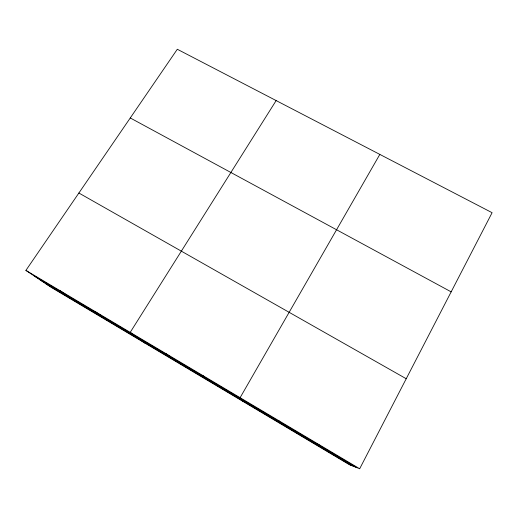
<?xml version="1.0" encoding="UTF-8"?>
<svg xmlns="http://www.w3.org/2000/svg" width="518" height="518" viewBox="0 0 518 518"><rect width="100%" height="100%" fill="white"/><g stroke="black" fill="none" stroke-linecap="round" stroke-linejoin="round"><path stroke-width="0.78" d="M359.68 468.745L492.1 212.697L177.305 49.255L25.9 270.396L51.483 287.529L349.352 464.678L359.68 468.745L25.9 270.396M379.836 154.409L240.106 397.688L243.246 401.573M276.159 100.576L130.206 332.375L145.131 343.22M278.833 421.367L279.228 420.933M317.217 444.185L319.075 444.612M130.264 117.962L451.159 291.861M78.878 193.02L406.229 378.742M34.233 275.971L356.3 467.411M40.223 279.985L353.878 466.459M46.076 283.909L351.521 465.533M60.075 290.702L67.288 295.623M94.839 311.357L100.9 315.604M166.194 353.768L169.826 356.572M202.823 375.531L205.18 377.583"/></g></svg>
